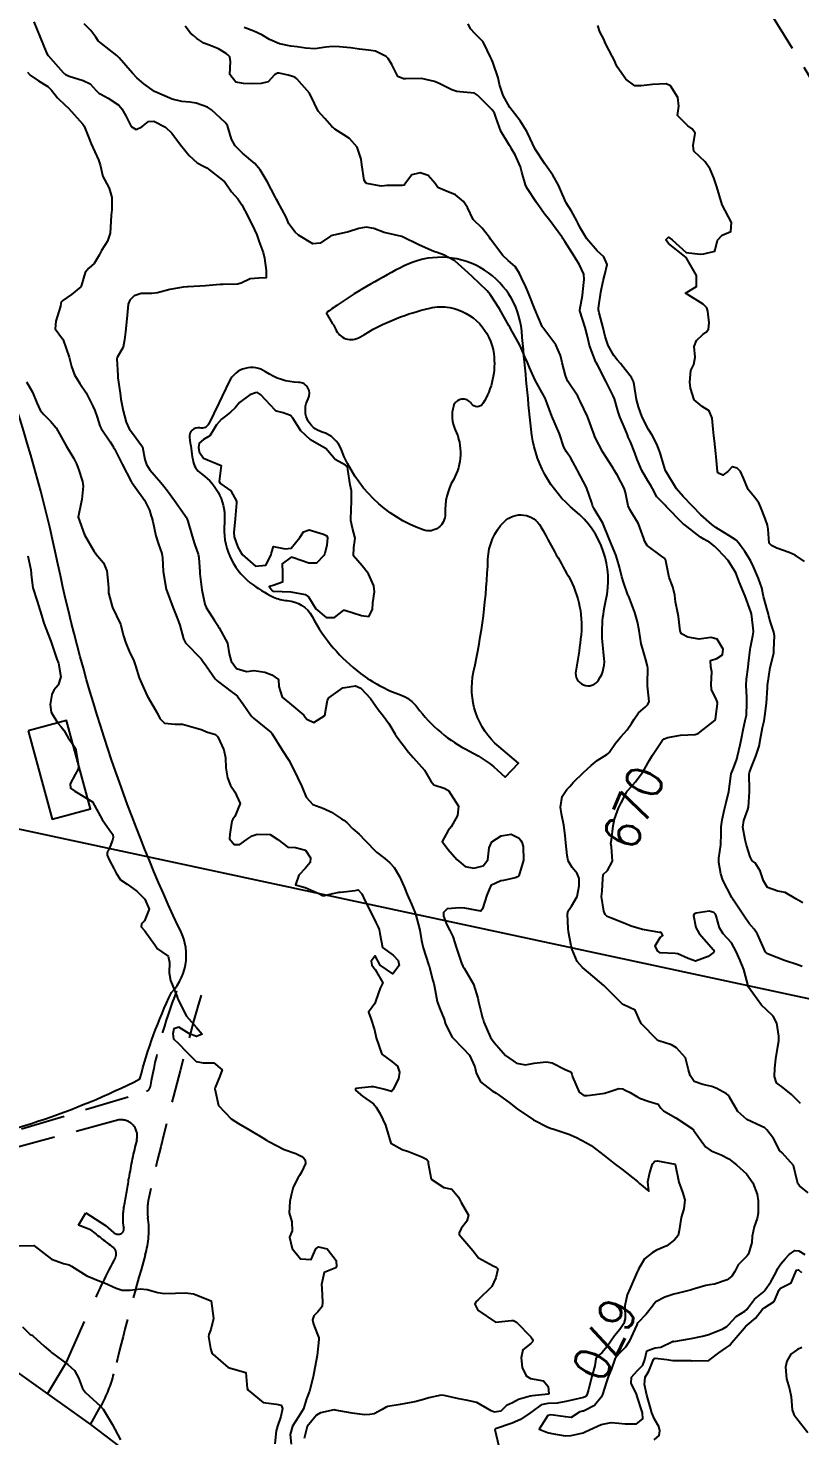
# Model space of a CAD drawing. Header units: metres. Extents: x 298520 to 308411, y 7433745 to 7450750.
# Drawn here: x 300758.8 to 300845.5, y 7447327 to 7447485.4 of the extents above; entities that cross this region are included whole.
import ezdxf
from ezdxf.enums import TextEntityAlignment as Align

# ---------------------------------------------------------------- set-up
doc = ezdxf.new("R2010")
doc.units = ezdxf.units.M
doc.header["$LTSCALE"] = 10
doc.linetypes.add('CONTINUO', pattern=[0])
doc.linetypes.add('DASHED', pattern=[0.75, 0.5, -0.25])
for name, color, linetype in [('Area Verde e Lazer', 94, 'Continuous'), ('Cotas', 45, 'Continuous'), ('Curvas de Nivel 1m', 11, 'Continuous'), ('Curvas de Nivel 5m', 15, 'Continuous'), ('Edificações', 30, 'Continuous'), ('Hidrografia', 140, 'Continuous'), ('TEXTO', 45, 'Continuous'), ('Vias Primárias', 230, 'Continuous'), ('Vias Secundárias', 230, 'DASHED')]:
    doc.layers.add(name, color=color, linetype=linetype)
doc.styles.add('Style-STANDARD', font='STANDARD.shx')

msp = doc.modelspace()

# ---------------------------------------------------------------- linework, layer by layer
at = {"layer": 'Area Verde e Lazer'}
msp.add_lwpolyline([(300723.65, 7447508.08), (300719.21, 7447507.07), (300705.72, 7447502.13, 0.27928), (300702.84, 7447498.54, 0.109287), (300703.54, 7447490.47, -0.182463), (300702.83, 7447477.97, 0.136269), (300700.32, 7447460.92, 0.09277), (300721.05, 7447396.06, -0.111056), (300726.92, 7447375.11, 0.333194), (300747.86, 7447359.4, 0.074441), (300771.35, 7447367.18, -0.047394), (300774.9, 7447376.9, 0.339799), (300775.65, 7447384.35, -0.056212), (300762.13, 7447425.15, 0.064997), (300747.37, 7447467.21, -0.079245), (300738.48, 7447495.06, 0.101543), (300734.63, 7447505.5, 0.413552)], format="xyb", close=True, dxfattribs=at)
at = {"layer": 'Curvas de Nivel 1m', "flags": 128}
for points, elevation in [([(300759.43, 7447486.1), (300760.11, 7447484.45), (300760.86, 7447482.61), (300760.95, 7447482.44), (300761.03, 7447482.31), (300762.72, 7447480.41), (300762.86, 7447480.27), (300763, 7447480.17), (300763.39, 7447480.01), (300764.99, 7447479.52), (300765.75, 7447479.14), (300766.45, 7447478.37), (300766.72, 7447478.1), (300766.98, 7447477.96), (300767.79, 7447477.54), (300768.97, 7447476.74), (300769.32, 7447476.34), (300769.76, 7447475.52), (300770.39, 7447474.33), (300770.93, 7447473.99), (300771.58, 7447474.31), (300772.34, 7447474.9), (300772.94, 7447474.93), (300774.24, 7447474.28), (300774.93, 7447473.6), (300775.91, 7447472.26), (300776.9, 7447471.06), (300777.79, 7447470.24), (300778.52, 7447469.87), (300778.88, 7447469.67), (300780.81, 7447468.2), (300780.86, 7447468.15), (300781.64, 7447466.98), (300782.35, 7447466.18), (300782.83, 7447465.53), (300783.54, 7447464.16), (300784.23, 7447462.72), (300784.5, 7447462.15), (300784.78, 7447461.36), (300785.2, 7447460.15), (300785.38, 7447459.52), (300785.54, 7447458.14), (300785.57, 7447457.31), (300784.73, 7447457.26), (300783.77, 7447457.2), (300782.73, 7447456.72), (300782.31, 7447456.6), (300780.73, 7447456.57), (300780.37, 7447456.56), (300778.72, 7447456.42), (300776.78, 7447456.31), (300776.72, 7447456.31), (300776.67, 7447456.31), (300776.21, 7447456.26), (300774.94, 7447456.05), (300774.72, 7447456), (300773.35, 7447455.64), (300772.71, 7447455.55), (300771.48, 7447455.54), (300770.71, 7447455.28), (300770.23, 7447454.79), (300770.05, 7447454.33), (300769.91, 7447453.1), (300769.86, 7447452.33), (300769.75, 7447451.24), (300769.63, 7447450.33), (300769.46, 7447449.51), (300768.79, 7447448.34), (300768.76, 7447448.2), (300768.86, 7447446.34), (300768.89, 7447446.05), (300769.12, 7447444.33), (300769.23, 7447443.67), (300769.46, 7447442.33), (300769.8, 7447441.06), (300770.16, 7447440.32), (300770.53, 7447439.85), (300771.64, 7447438.31), (300771.92, 7447436.87), (300772.08, 7447436.3), (300772.47, 7447435.7), (300773.7, 7447434.28), (300774.04, 7447433.87), (300774.44, 7447433.33), (300775.26, 7447432.26), (300776.42, 7447430.59), (300776.56, 7447430.39), (300776.63, 7447430.25), (300776.73, 7447429.92), (300777.23, 7447428.24), (300777.51, 7447427.37), (300777.9, 7447426.23), (300777.98, 7447425.84), (300778.09, 7447424.22), (300778.11, 7447424.01), (300778.31, 7447422.22), (300778.66, 7447420.59), (300778.8, 7447420.22), (300779.74, 7447418.74), (300780.1, 7447418.2), (300780.16, 7447418.1), (300780.26, 7447417.94), (300781.21, 7447416.19), (300781.4, 7447415.02), (300781.62, 7447414.19), (300782.21, 7447413.36), (300783.34, 7447413.03), (300784.21, 7447413.14), (300785.41, 7447412.93), (300786.2, 7447412.64), (300786.94, 7447412.12), (300786.97, 7447411.34), (300787.36, 7447410.12), (300788.16, 7447409.44), (300789.8, 7447408.09), (300789.95, 7447407.89), (300790.14, 7447407.65), (300790.92, 7447407.29), (300792.14, 7447408.06), (300792.44, 7447409.78), (300792.59, 7447410.06), (300794.18, 7447411.19), (300795.58, 7447411.41), (300796.18, 7447411.15), (300797.27, 7447410), (300798.15, 7447408.73), (300798.73, 7447407.98), (300799.33, 7447407.17), (300800.04, 7447405.96), (300800.07, 7447405.91), (300800.12, 7447405.83), (300801.55, 7447403.95), (300802.09, 7447403.36), (300803.37, 7447401.93), (300804.06, 7447400.69), (300804.42, 7447400.28), (300805.57, 7447399.9), (300806.05, 7447399.64), (300807.18, 7447397.88), (300807.07, 7447396.82), (300806.53, 7447395.88), (300806.34, 7447395.55), (300806, 7447395.14), (300805.34, 7447393.9), (300805.97, 7447393.04), (300806.99, 7447391.88), (300807.94, 7447391.08), (300808.91, 7447390.89), (300809.95, 7447391.15), (300810.46, 7447391.84), (300810.63, 7447393.18), (300810.93, 7447393.84), (300811.99, 7447394.53), (300813.09, 7447394.71), (300813.99, 7447394.26), (300814.2, 7447394.01), (300814.29, 7447393.8), (300814.43, 7447393.34), (300814.48, 7447391.79), (300813.94, 7447390.03), (300813.84, 7447389.9), (300813.55, 7447389.8), (300812.23, 7447389.52), (300811.93, 7447389.47), (300810.82, 7447388.93), (300810.37, 7447387.84), (300809.89, 7447386.3), (300809.67, 7447386.06), (300807.89, 7447386.4), (300807.34, 7447386.43), (300805.89, 7447386.31), (300805.5, 7447385.9), (300805.49, 7447385.5), (300805.87, 7447384.51), (300806.2, 7447383.89), (300806.52, 7447383.22), (300806.95, 7447381.88), (300807.5, 7447380.19), (300807.65, 7447379.87), (300807.81, 7447379.65), (300808.86, 7447377.86), (300809.35, 7447376.27), (300809.44, 7447375.85), (300809.75, 7447374.51), (300809.89, 7447374), (300809.94, 7447373.85), (300810.03, 7447373.56), (300810.76, 7447371.83), (300811.17, 7447371.29), (300811.7, 7447370.67), (300812.46, 7447369.81), (300813.68, 7447368.94), (300814.7, 7447368.77), (300815.68, 7447368.94), (300817.04, 7447369.11), (300817.69, 7447368.99), (300819.18, 7447368.24), (300819.68, 7447368.03), (300819.85, 7447367.9), (300819.91, 7447367.73), (300819.98, 7447367.41), (300820.73, 7447365.71), (300821.26, 7447365.33), (300821.64, 7447365.31), (300821.99, 7447365.35), (300823.64, 7447365.59), (300823.72, 7447365.6), (300823.95, 7447365.68), (300825.19, 7447366.12), (300825.65, 7447366.05), (300825.92, 7447365.93), (300826.49, 7447365.65), (300827.22, 7447365.22), (300827.64, 7447364.97), (300828.62, 7447364.64), (300829.63, 7447364.33), (300829.91, 7447363.89), (300830.21, 7447363.6), (300831.61, 7447362.8), (300833.48, 7447361.56), (300833.54, 7447361.51), (300833.59, 7447361.43), (300834.95, 7447359.55), (300835.57, 7447359.11), (300836.7, 7447358.66), (300837.56, 7447358.18), (300838.44, 7447357.5), (300839.54, 7447356.51), (300840.28, 7447355.48), (300840.77, 7447354.22), (300840.88, 7447353.48), (300840.88, 7447352.08), (300840.74, 7447351.48), (300840.4, 7447350.55), (300840.21, 7447349.48), (300840.14, 7447348.79), (300839.78, 7447347.49), (300839.64, 7447347.28), (300839.43, 7447347.09), (300838.63, 7447346.28), (300838.25, 7447345.5), (300837.92, 7447344.98), (300837.39, 7447344.59), (300835.94, 7447344.08), (300835.39, 7447344), (300835, 7447343.93), (300833.72, 7447343.56), (300833.46, 7447343.48), (300833.38, 7447343.46), (300831.87, 7447343.09), (300831.37, 7447342.96), (300830.36, 7447342.61), (300829.36, 7447342.09), (300829.13, 7447341.84), (300828.98, 7447341.61), (300828.26, 7447340.7), (300827.33, 7447339.74), (300827.27, 7447339.63), (300827.21, 7447339.51), (300826.35, 7447337.64), (300825.96, 7447337), (300825.29, 7447336.33), (300824.96, 7447335.99), (300824.77, 7447335.67), (300824.36, 7447334.58), (300824.02, 7447333.67), (300823.81, 7447333.12), (300823.36, 7447331.68), (300823.33, 7447331.59), (300823.24, 7447331.4), (300822.48, 7447330.44), (300821.21, 7447329.82), (300821.12, 7447329.8), (300820.81, 7447329.71), (300819.84, 7447329.09), (300819.21, 7447329.16), (300817.55, 7447329.4), (300817.21, 7447329.3), (300816.25, 7447327.76), (300817.19, 7447327.39), (300817.65, 7447327.28), (300819.18, 7447327.04), (300819.84, 7447327.06), (300821.19, 7447327.38), (300821.43, 7447327.46), (300821.91, 7447327.7), (300823.2, 7447328.32), (300824.35, 7447328.52), (300825.2, 7447328.46), (300825.92, 7447328.37), (300827.2, 7447328.39), (300827.9, 7447328.93), (300827.86, 7447329.62), (300827.24, 7447331.58), (300827.22, 7447331.63), (300826.58, 7447332.96), (300826.63, 7447333.64), (300827.27, 7447334.33), (300827.91, 7447334.99), (300828.11, 7447335.62), (300828.34, 7447336.58), (300829.3, 7447336.93), (300829.91, 7447336.99), (300831.17, 7447337.59), (300831.25, 7447337.65), (300831.31, 7447337.66), (300831.38, 7447337.65), (300833.32, 7447337.97), (300834.62, 7447338.24), (300835.32, 7447338.43), (300836.88, 7447339.07), (300837.33, 7447339.33), (300837.52, 7447339.51), (300838.4, 7447340.44), (300839.35, 7447341.06), (300839.6, 7447341.24), (300839.78, 7447341.49), (300840.44, 7447342.41), (300841.38, 7447343.16), (300841.55, 7447343.3), (300841.67, 7447343.47), (300842.3, 7447344.37), (300842.9, 7447345.45), (300843.04, 7447345.81), (300843.42, 7447346.36), (300843.91, 7447346.95), (300844.35, 7447347.43), (300844.97, 7447347.89), (300845.44, 7447347.85), (300846.1, 7447347.41)], 669), ([(300846.48, 7447354.37), (300845.52, 7447355.16), (300845.31, 7447355.42), (300845.25, 7447355.7), (300844.84, 7447357.43), (300843.56, 7447358.88), (300843.26, 7447359.14), (300843.12, 7447359.45), (300842.59, 7447360.47), (300841.83, 7447361.47), (300841.6, 7447361.69), (300841.21, 7447361.86), (300839.61, 7447362.61), (300838.58, 7447363.5), (300837.64, 7447365.14), (300837.49, 7447365.37), (300837.29, 7447365.52), (300836.22, 7447366.1), (300835.65, 7447366.32), (300834.65, 7447366.55), (300833.66, 7447366.89), (300833.21, 7447367.56), (300833.05, 7447368.19), (300832.69, 7447369.57), (300831.7, 7447370.67), (300831.12, 7447371), (300829.71, 7447371.48), (300829.49, 7447371.61), (300827.74, 7447373.37), (300827.6, 7447373.63), (300827.02, 7447374.9), (300825.76, 7447375.5), (300825.52, 7447375.66), (300823.78, 7447377.43), (300823.51, 7447377.68), (300821.8, 7447379.16), (300821.13, 7447379.71), (300820.51, 7447380.41), (300819.96, 7447381.73), (300819.84, 7447382.15), (300819.54, 7447383.73), (300819.51, 7447384.09), (300819.44, 7447385.73), (300819.52, 7447386.1), (300819.89, 7447386.6), (300820.52, 7447387.72), (300820.73, 7447388.91), (300820.74, 7447389.72), (300820.53, 7447390.31), (300819.95, 7447390.98), (300819.5, 7447391.73), (300819.39, 7447392.31), (300819.26, 7447393.74), (300819.18, 7447394.55), (300819.03, 7447395.74), (300818.75, 7447397.01), (300818.64, 7447397.74), (300818.84, 7447398.94), (300819.36, 7447399.74), (300819.69, 7447400.1), (300820.06, 7447400.54), (300821.25, 7447401.71), (300822.08, 7447402.45), (300822.78, 7447403), (300823.86, 7447403.68), (300824, 7447403.78), (300824.1, 7447403.91), (300824.81, 7447404.97), (300825.44, 7447405.66), (300826.13, 7447406.47), (300826.61, 7447407.17), (300826.91, 7447407.64), (300827.42, 7447408.37), (300828.16, 7447409), (300828.48, 7447409.31), (300828.61, 7447409.63), (300828.43, 7447411.39), (300828.42, 7447411.63), (300828.45, 7447413.39), (300828.42, 7447413.63), (300828.22, 7447414.35), (300827.86, 7447415.63), (300827.73, 7447416.15), (300827.48, 7447417.64), (300827.29, 7447418.62), (300826.99, 7447419.64), (300826.31, 7447421.44), (300826.25, 7447421.59), (300826.22, 7447421.65), (300825.73, 7447423.06), (300825.53, 7447423.66), (300825.27, 7447424.74), (300825.02, 7447425.67), (300824.85, 7447426.16), (300824.38, 7447427.31), (300824.22, 7447427.68), (300824.11, 7447427.96), (300823.4, 7447429.69), (300822.43, 7447431.33), (300822.25, 7447431.7), (300822.16, 7447431.98), (300821.58, 7447433.71), (300820.57, 7447435.63), (300820.52, 7447435.72), (300820.48, 7447435.78), (300819.8, 7447437.04), (300819.3, 7447437.74), (300819.02, 7447438.25), (300818.52, 7447439.75), (300817.67, 7447441.76), (300817.15, 7447443.18), (300816.93, 7447443.77), (300816.58, 7447444.37), (300815.8, 7447445.78), (300815.17, 7447447.23), (300814.93, 7447447.79), (300814.63, 7447448.43), (300814.23, 7447449.39), (300814.03, 7447449.8), (300813.19, 7447451.28), (300812.9, 7447451.82), (300812.82, 7447451.96), (300812.68, 7447452.2), (300811.77, 7447453.83), (300810.72, 7447455.44), (300810.38, 7447455.85), (300809.55, 7447456.68), (300808.74, 7447457.41), (300808.25, 7447457.87), (300806.76, 7447459.23), (300805.5, 7447459.9), (300804.77, 7447460.15), (300804.4, 7447460.28), (300802.78, 7447460.99), (300800.79, 7447461.96), (300798.8, 7447462.42), (300797.67, 7447462.87), (300796.8, 7447463.02), (300795.97, 7447462.85), (300794.8, 7447462.48), (300792.98, 7447462.06), (300792.84, 7447462.02), (300792.79, 7447461.99), (300791.64, 7447461.21), (300790.78, 7447461.15), (300789.18, 7447462.1), (300788.8, 7447462.43), (300788.1, 7447463.4), (300787.79, 7447464.12), (300786.84, 7447465.92), (300786.71, 7447466.13), (300786.56, 7447466.42), (300785.68, 7447468.14), (300784.88, 7447469.48), (300784.28, 7447470.16), (300782.9, 7447471.35), (300782.08, 7447472.18), (300781.66, 7447472.93), (300781.28, 7447474.19), (300781.19, 7447474.45), (300780.94, 7447474.79), (300779.41, 7447476.22), (300778.97, 7447476.5), (300777.68, 7447476.95), (300776.97, 7447477.06), (300776.08, 7447477.15), (300774.97, 7447477.42), (300772.98, 7447478.29), (300771.81, 7447479.12), (300771, 7447479.82), (300770.52, 7447480.32), (300769.03, 7447482.05), (300768.75, 7447482.34), (300767.05, 7447483.67), (300766.67, 7447483.98), (300766.41, 7447484.37), (300765.83, 7447485.15), (300765.08, 7447485.87)], 669), ([(300845.82, 7447379.84), (300845.21, 7447380.04), (300843.82, 7447380.5), (300842.1, 7447381.19), (300841.83, 7447381.31), (300841.75, 7447381.38), (300841.68, 7447381.46), (300841.53, 7447381.77), (300840.78, 7447383.48), (300840.42, 7447384.04), (300839.87, 7447384.68), (300839.29, 7447385.5), (300838.11, 7447387.3), (300837.97, 7447387.51), (300837.9, 7447387.61), (300836.9, 7447389.53), (300836.68, 7447390.27), (300836.46, 7447391.53), (300836.45, 7447392.02), (300836.67, 7447393.53), (300836.72, 7447394.8), (300836.71, 7447395.53), (300836.81, 7447396.33), (300837.08, 7447397.52), (300837.26, 7447398.29), (300837.55, 7447399.52), (300837.78, 7447401.23), (300837.84, 7447401.51), (300838.08, 7447402.14), (300838.46, 7447403.14), (300838.56, 7447403.51), (300838.84, 7447404.77), (300838.98, 7447405.5), (300839.17, 7447406.47), (300839.42, 7447407.5), (300839.54, 7447408.11), (300839.61, 7447409.5), (300839.59, 7447410.08), (300839.52, 7447411.5), (300839.55, 7447412.14), (300839.74, 7447413.49), (300839.79, 7447413.92), (300839.98, 7447415.49), (300840.01, 7447415.73), (300840.26, 7447417.02), (300840.34, 7447417.49), (300840.34, 7447417.56), (300840.27, 7447418.25), (300840.12, 7447419.49), (300840.06, 7447419.72), (300839.41, 7447421.5), (300838.73, 7447423.11), (300838.57, 7447423.51), (300838.34, 7447424.12), (300837.5, 7447425.52), (300836.37, 7447426.72), (300835.96, 7447427.12), (300835.44, 7447427.54), (300834.75, 7447427.92), (300834.39, 7447428.13), (300832.51, 7447429.58), (300832.4, 7447429.68), (300830.53, 7447431.6), (300830.43, 7447431.69), (300829.49, 7447432.66), (300828.97, 7447433.62), (300828.8, 7447433.96), (300828.47, 7447434.47), (300827.78, 7447435.64), (300827.28, 7447436.86), (300827.01, 7447437.64), (300826.51, 7447438.86), (300826.26, 7447439.4), (300826.17, 7447439.66), (300825.92, 7447440.27), (300825.3, 7447441.67), (300825.11, 7447442.22), (300824.71, 7447443.68), (300824.58, 7447444.02), (300823.75, 7447445.69), (300822.8, 7447447.51), (300822.7, 7447447.7), (300822.62, 7447447.84), (300821.91, 7447449.71), (300821.67, 7447450.7), (300821.42, 7447451.71), (300820.83, 7447453.58), (300820.82, 7447453.72), (300821.11, 7447455.31), (300821.17, 7447455.72), (300821.32, 7447457.12), (300821.26, 7447457.71), (300820.75, 7447458.85), (300820.4, 7447459.36), (300820.17, 7447459.73), (300819.14, 7447461.39), (300818.9, 7447461.75), (300818.86, 7447461.82), (300818.79, 7447461.92), (300817.43, 7447463.76), (300816.82, 7447464.56), (300815.93, 7447465.78), (300814.86, 7447467.45), (300814.69, 7447467.79), (300814.29, 7447469.21), (300814.13, 7447469.8), (300813.55, 7447471.16), (300813.15, 7447471.82), (300813.06, 7447471.97), (300812.92, 7447472.21), (300811.92, 7447473.83), (300811.39, 7447475.39), (300811.22, 7447475.84), (300810.96, 7447476.22), (300809.3, 7447477.86), (300808.99, 7447478.1), (300807.34, 7447478.24), (300806.99, 7447478.27), (300806.43, 7447478.45), (300805, 7447479.18), (300804.49, 7447479.41), (300803, 7447479.73), (300801.27, 7447479.69), (300801, 7447479.69), (300800.37, 7447479.97), (300799.68, 7447481.32), (300799.28, 7447481.98), (300799.04, 7447482.23), (300797.86, 7447482.81), (300797.04, 7447482.94), (300796.04, 7447483.02), (300795.04, 7447483.17), (300793.79, 7447483.3), (300793.05, 7447483.35), (300792.26, 7447483.28), (300791.04, 7447483.09), (300790, 7447483.14), (300789.04, 7447483.29), (300788.31, 7447483.38), (300787.05, 7447483.62), (300785.91, 7447484.14), (300785.06, 7447484.65), (300784.17, 7447485.05), (300783.07, 7447485.47)], 671), ([(300845.9, 7447386.99), (300845.09, 7447387.43), (300843.91, 7447388.14), (300843.07, 7447388.3), (300841.92, 7447388.71), (300841.47, 7447389.47), (300841.08, 7447390.61), (300840.51, 7447391.48), (300840.2, 7447391.73), (300839.96, 7447392.15), (300839.57, 7447393.49), (300839.41, 7447394.07), (300839.14, 7447395.5), (300839.25, 7447396.26), (300839.72, 7447397.49), (300839.78, 7447397.74), (300839.88, 7447399.49), (300839.88, 7447399.67), (300839.87, 7447401.49), (300839.9, 7447401.67), (300840.08, 7447402.18), (300840.61, 7447403.48), (300840.96, 7447404.62), (300841.13, 7447405.47), (300841.37, 7447406.71), (300841.53, 7447407.47), (300841.62, 7447408), (300841.81, 7447409.47), (300841.9, 7447411.18), (300841.92, 7447411.46), (300842.21, 7447413.46), (300842.61, 7447415.09), (300842.64, 7447415.46), (300842.69, 7447417.02), (300842.63, 7447417.46), (300842.27, 7447418.58), (300842.06, 7447419.24), (300842.01, 7447419.46), (300841.91, 7447419.84), (300841.47, 7447421.47), (300841.27, 7447422.42), (300840.92, 7447423.48), (300840.35, 7447424.79), (300840.01, 7447425.49), (300839.35, 7447426.52), (300838.66, 7447427.51), (300838.39, 7447427.79), (300837.58, 7447428.33), (300836.4, 7447429.05), (300836.1, 7447429.23), (300835.64, 7447429.54), (300834.42, 7447430.64), (300833.52, 7447431.57), (300832.44, 7447432.7), (300831.7, 7447433.59), (300830.48, 7447435.55), (300830.47, 7447435.58), (300830.46, 7447435.6), (300829.99, 7447437.1), (300829.85, 7447437.61), (300829.49, 7447438.6), (300828.93, 7447439.62), (300828.53, 7447440.25), (300827.84, 7447441.64), (300827.42, 7447442.79), (300827.19, 7447443.64), (300826.92, 7447445.32), (300826.86, 7447445.65), (300826.61, 7447446.09), (300825.93, 7447446.98), (300825.37, 7447447.67), (300825.03, 7447448.08), (300824.63, 7447448.57), (300823.99, 7447449.69), (300823.65, 7447450.7), (300823.45, 7447451.69), (300823, 7447453.39), (300822.91, 7447453.7), (300822.9, 7447453.9), (300823.19, 7447455.69), (300823.43, 7447456.99), (300823.63, 7447457.69), (300823.9, 7447458.82), (300823.53, 7447459.69), (300822.77, 7447460.36), (300821.59, 7447461.71), (300820.81, 7447463.01), (300820.58, 7447463.49), (300820.48, 7447463.73), (300819.89, 7447464.8), (300819.28, 7447465.74), (300818.85, 7447466.69), (300818.42, 7447467.75), (300817.78, 7447468.86), (300817.14, 7447469.77), (300816.89, 7447470.12), (300815.8, 7447471.78), (300814.93, 7447473.64), (300814.89, 7447473.75), (300814.87, 7447473.79), (300814.12, 7447474.98), (300813.47, 7447475.81), (300812.96, 7447476.46), (300812.18, 7447477.83), (300811.78, 7447479.05), (300811.62, 7447479.83), (300811.03, 7447481.56), (300810.91, 7447481.84), (300810.8, 7447482.08), (300809.94, 7447483.85), (300809.06, 7447484.75), (300808.54, 7447485.34), (300808.28, 7447485.87)], 672), ([(300846.06, 7447425.41), (300845.03, 7447426.09), (300844.37, 7447426.41), (300842.95, 7447426.88), (300842.38, 7447427.19), (300842.24, 7447427.32), (300842.12, 7447427.46), (300841.98, 7447429.04), (300841.91, 7447429.47), (300841.64, 7447430.25), (300841.18, 7447431.48), (300840.95, 7447431.99), (300840.44, 7447432.65), (300839.76, 7447433.5), (300839.2, 7447434.77), (300838.87, 7447435.51), (300838.49, 7447435.89), (300837.96, 7447436.05), (300837.45, 7447435.52), (300836.9, 7447435.1), (300836.48, 7447435.29), (300836.35, 7447435.4), (300836.28, 7447435.53), (300836.13, 7447437.17), (300836.11, 7447437.54), (300835.97, 7447438.99), (300835.89, 7447439.54), (300835.8, 7447440.27), (300835.71, 7447441.54), (300835.37, 7447442.35), (300834.57, 7447442.84), (300833.67, 7447443.57), (300833.27, 7447444.89), (300833.19, 7447445.57), (300833.29, 7447446.9), (300833.64, 7447447.57), (300833.8, 7447448.4), (300833.66, 7447449.57), (300833.95, 7447450.27), (300834.66, 7447450.93), (300835.02, 7447451.2), (300835.29, 7447451.55), (300835.36, 7447452.23), (300835.2, 7447453.55), (300835.09, 7447453.95), (300834.7, 7447454.36), (300832.71, 7447455.58), (300833.95, 7447456.34), (300833.94, 7447457.57), (300832.76, 7447459.58), (300830.79, 7447461.17), (300830.49, 7447461.6), (300830.8, 7447461.9), (300831.18, 7447461.6), (300832.77, 7447460.17), (300834.36, 7447459.97), (300834.77, 7447460), (300836.01, 7447460.31), (300836.31, 7447461.54), (300836.8, 7447462.12), (300837.8, 7447462.52), (300837.85, 7447463.52), (300836.83, 7447465.53), (300836.23, 7447467.54), (300835.9, 7447468.57), (300835.46, 7447469.55), (300834.89, 7447470.36), (300833.62, 7447471.57), (300833.55, 7447472.2), (300833.78, 7447473.57), (300833.44, 7447474.07), (300832.94, 7447474.41), (300831.8, 7447475.59), (300831.93, 7447476.63), (300831.82, 7447477.59), (300831, 7447478.93), (300830.54, 7447479.15), (300829, 7447479.07), (300827.71, 7447478.93), (300827, 7447478.93), (300825.99, 7447479.66), (300825.02, 7447481.06), (300824.83, 7447481.48), (300824.76, 7447481.67), (300824.45, 7447482.26), (300823.7, 7447483.69), (300823.51, 7447484.15), (300823.07, 7447484.99), (300822.85, 7447485.7)], 673), ([(300758.59, 7447445.61), (300759.27, 7447444.45), (300759.76, 7447443.25), (300760.15, 7447442.44), (300760.55, 7447441.93), (300761.31, 7447441.2), (300761.95, 7447440.42), (300762.52, 7447439.44), (300763.07, 7447438.4), (300763.91, 7447436.98), (300764.23, 7447436.39), (300764.47, 7447435.79), (300764.9, 7447434.39), (300764.96, 7447433.87), (300764.83, 7447432.39), (300764.77, 7447432.04), (300764.41, 7447430.39), (300765.14, 7447428.38), (300766.21, 7447426.52), (300766.31, 7447426.37), (300766.36, 7447426.3), (300767.25, 7447425.26), (300767.62, 7447424.35), (300767.8, 7447422.87), (300767.81, 7447422.35), (300767.84, 7447421.88), (300768.23, 7447420.34), (300768.29, 7447420.21), (300769.19, 7447418.33), (300769.53, 7447417.05), (300769.74, 7447416.33), (300770.23, 7447415.13), (300770.64, 7447414.32), (300770.87, 7447413.65), (300771.27, 7447412.31), (300772.17, 7447410.3), (300773.32, 7447408.28), (300773.61, 7447407.75), (300774.13, 7447407.19), (300775.31, 7447407.08), (300776.13, 7447407.09), (300777.73, 7447406.63), (300778.13, 7447406.52), (300778.35, 7447406.45), (300778.85, 7447406.22), (300779.85, 7447405.93), (300780.12, 7447405.67), (300780.81, 7447404.19), (300780.98, 7447403.3), (300781.03, 7447402.19), (300781.21, 7447401.04), (300781.56, 7447400.18), (300782.04, 7447399.5), (300782.63, 7447398.17), (300782.01, 7447396.71), (300781.79, 7447396.4), (300781.71, 7447396.18), (300781.46, 7447394.72), (300781.43, 7447394.19), (300781.97, 7447393.56), (300782.58, 7447393.57), (300783.4, 7447394.17), (300783.99, 7447394.54), (300784.54, 7447394.7), (300785.99, 7447394.69), (300786.87, 7447394.12), (300787.97, 7447393.27), (300788.86, 7447393.2), (300789.97, 7447392.91), (300790.53, 7447392.07), (300790.5, 7447391.52), (300789.94, 7447390.84), (300789.22, 7447390.09), (300788.86, 7447389.03), (300789.92, 7447388.71), (300791.47, 7447388.06), (300791.9, 7447387.81), (300792.16, 7447387.8), (300793.04, 7447388.05), (300793.75, 7447388.2), (300793.91, 7447388.21), (300795.54, 7447388.38), (300795.91, 7447388.46), (300796.31, 7447388.01), (300796.65, 7447387.25), (300797.27, 7447386), (300797.87, 7447384.78), (300798.14, 7447384.26), (300798.26, 7447383.99), (300798.32, 7447383.53), (300798.63, 7447381.98), (300799.82, 7447381.11), (300800.38, 7447380.52), (300800.52, 7447379.96), (300799.8, 7447379.02), (300798.37, 7447379.98), (300797.82, 7447381.03), (300797.37, 7447380.44), (300797.44, 7447379.99), (300797.81, 7447379.49), (300798.67, 7447377.98), (300798.38, 7447377.38), (300797.87, 7447375.99), (300797.85, 7447375.9), (300797.76, 7447375.68), (300797.04, 7447374.71), (300797.31, 7447373.99), (300797.72, 7447372.71), (300797.87, 7447371.99), (300797.9, 7447371.8), (300798.55, 7447369.98), (300799.68, 7447369.14), (300800.32, 7447368.6), (300800.55, 7447367.96), (300800.42, 7447367.2), (300799.79, 7447365.97), (300799.64, 7447365.77), (300798.91, 7447365.98), (300797.65, 7447366.31), (300797.34, 7447366.3), (300795.64, 7447366.09), (300795.58, 7447366.07), (300795.56, 7447366.01), (300795.58, 7447365.95), (300795.64, 7447365.88), (300796.39, 7447365.25), (300797.63, 7447364.38), (300797.93, 7447363.99), (300798.35, 7447363.25), (300798.98, 7447361.98), (300799.57, 7447359.97), (300800.86, 7447359.25), (300801.56, 7447359.02), (300803.06, 7447358.42), (300803.56, 7447358.15), (300803.76, 7447357.92), (300803.75, 7447357.72), (300804.1, 7447355.91), (300805.51, 7447354.96), (300806.41, 7447354.78), (300807.18, 7447353.87), (300807.49, 7447353.26), (300808.31, 7447351.86), (300808.13, 7447351.19), (300807.46, 7447350.36), (300807.24, 7447349.87), (300807.25, 7447349.67), (300807.45, 7447349.45), (300808.78, 7447347.86), (300809.42, 7447347.05), (300811.09, 7447346.14), (300811.41, 7447346.02), (300811.6, 7447345.82), (300811.57, 7447345.64), (300811.39, 7447344.82), (300810.93, 7447343.83), (300809.37, 7447342.34), (300809.11, 7447342.11), (300809.03, 7447341.85), (300809.35, 7447341.17), (300811.33, 7447339.82), (300813.13, 7447340.01), (300813.34, 7447339.99), (300813.71, 7447339.8), (300815.32, 7447338.17), (300815.47, 7447337.94), (300815.53, 7447337.78), (300815.48, 7447337.61), (300815.31, 7447337.41), (300814.4, 7447336.69), (300814.22, 7447335.79), (300814.34, 7447334.72), (300814.77, 7447333.78), (300815.26, 7447333.49), (300816.72, 7447333.22), (300817.25, 7447332.56), (300817.33, 7447331.75), (300817.27, 7447331.72), (300817.24, 7447331.72), (300815.49, 7447331.52), (300815.24, 7447331.48), (300813.93, 7447331.1), (300813.23, 7447330.74), (300812.59, 7447330.44), (300811.93, 7447329.82), (300811.21, 7447329.7), (300810.83, 7447329.83), (300809.23, 7447330.78), (300808.04, 7447331.05), (300807.23, 7447331.19), (300805.55, 7447331.58), (300805.24, 7447331.59), (300803.84, 7447331.31), (300803.23, 7447331.13), (300802.28, 7447330.87), (300801.22, 7447330.65), (300800.61, 7447330.56), (300799.22, 7447330.32), (300798.96, 7447330.23), (300798.59, 7447329.98), (300797.68, 7447329.51), (300797.21, 7447329.41), (300796.6, 7447329.39), (300795.21, 7447329.56), (300793.32, 7447329.93), (300793.21, 7447329.94), (300791.66, 7447329.6), (300791.21, 7447329.37), (300790.15, 7447328.08), (300789.82, 7447326.72)], 671), ([(300758.76, 7447426.05), (300759.11, 7447424.45), (300759.17, 7447423.61), (300759.33, 7447422.45), (300759.79, 7447420.95), (300759.96, 7447420.44), (300760.28, 7447419.34), (300760.56, 7447418.44), (300760.74, 7447417.96), (300761.33, 7447416.43), (300761.91, 7447414.74), (300762.02, 7447414.42), (300762.22, 7447413.94), (300762.47, 7447412.42), (300762.18, 7447411.47), (300761.69, 7447410.92), (300761.46, 7447410.43), (300761.28, 7447409.31), (300761.37, 7447408.43), (300762.13, 7447407.22), (300762.51, 7447406.8), (300762.79, 7447406.41), (300763.28, 7447405.57), (300764.1, 7447404.39), (300764.44, 7447402.39), (300764.43, 7447402.03), (300764.06, 7447401.43), (300763.53, 7447400.4), (300763.56, 7447399.91), (300764.04, 7447399.54), (300766.03, 7447398.37), (300767.13, 7447396.36), (300767.99, 7447395.14), (300768.32, 7447394.68), (300768.34, 7447394.34), (300768.27, 7447394.05), (300767.97, 7447393.25), (300767.67, 7447392.64), (300767.67, 7447392.35), (300767.95, 7447391.75), (300768.44, 7447390.84), (300768.67, 7447390.34), (300769.17, 7447389.57), (300769.92, 7447389.08), (300771, 7447388.31), (300771.9, 7447387.39), (300772.39, 7447386.29), (300771.87, 7447384.98), (300771.53, 7447384.64), (300771.49, 7447384.3), (300771.86, 7447383.87), (300773.04, 7447382.28), (300773.35, 7447381.8), (300773.83, 7447381.49), (300774.55, 7447381), (300774.69, 7447380.27), (300774.63, 7447379.1), (300774.78, 7447378.27), (300775.5, 7447376.52), (300775.6, 7447376.25), (300775.64, 7447376.13), (300775.76, 7447375.84), (300776.58, 7447374.24), (300777.72, 7447372.96), (300778.34, 7447372.22), (300777.71, 7447371.95), (300776.95, 7447372.24), (300775.72, 7447373.02), (300775.17, 7447372.81), (300775.06, 7447372.26), (300775.14, 7447371.69), (300775.7, 7447371.17), (300776.59, 7447370.24), (300777.68, 7447369.16), (300778.47, 7447369), (300779.68, 7447369), (300780.59, 7447368.19), (300780.35, 7447367.5), (300779.8, 7447366.2), (300779.78, 7447366.06), (300780.21, 7447364.19), (300781.61, 7447362.71), (300782.44, 7447362.17), (300783.59, 7447361.49), (300785.18, 7447360.54), (300785.58, 7447360.3), (300785.86, 7447360.13), (300787.56, 7447359.26), (300788.87, 7447358.78), (300789.56, 7447358.44), (300789.76, 7447358.29), (300789.94, 7447358.08), (300789.96, 7447357.67), (300789.53, 7447356.69), (300789.3, 7447356.32), (300789.14, 7447356.09), (300788.59, 7447355.02), (300788.36, 7447354.1), (300788.2, 7447353.4), (300788.14, 7447352.1), (300788.45, 7447351.12), (300788.47, 7447350.1), (300788.17, 7447349.38), (300788.46, 7447348.1), (300789.42, 7447346.94), (300790.62, 7447346.86), (300791.14, 7447348.06), (300791.44, 7447348.29), (300792.4, 7447348.05), (300793.41, 7447346.77), (300793.46, 7447346.04), (300793.4, 7447345.92), (300792.06, 7447345.39), (300791.78, 7447344.06), (300791.8, 7447343.64), (300791.88, 7447342.05), (300791.85, 7447341.56), (300791.35, 7447340.98), (300790.9, 7447340.51), (300790.77, 7447340.07), (300790.86, 7447339.6), (300791.32, 7447338.43), (300791.47, 7447338.06), (300791.49, 7447337.88), (300791.28, 7447336.06), (300790.91, 7447334.07), (300790.85, 7447333.66), (300790.41, 7447332.07), (300790.1, 7447331.2), (300789.74, 7447330.08), (300789.2, 7447329.18), (300788.53, 7447328.1), (300788.25, 7447327.16), (300788.35, 7447326.1)], 672), ([(300757.43, 7447348.4), (300759.43, 7447348.44), (300761.42, 7447346.89), (300762.76, 7447346.41), (300763.41, 7447346.26), (300763.68, 7447346.12), (300765.39, 7447345.03), (300767.05, 7447344.35), (300767.38, 7447344.24), (300768.69, 7447343.65), (300769.37, 7447343.41), (300770.26, 7447343.42), (300771.38, 7447343.56), (300772.19, 7447343.48), (300773.37, 7447343.16), (300774.13, 7447343.03), (300775.37, 7447343.07), (300776.48, 7447343.13), (300777.37, 7447342.99), (300779.36, 7447342.21), (300779.63, 7447340.21), (300779.32, 7447339), (300779.09, 7447338.44), (300779.08, 7447338.21), (300779.3, 7447336.87), (300779.45, 7447336.36), (300779.55, 7447336.21), (300781.27, 7447334.72), (300783.26, 7447334.16), (300783.43, 7447332.34), (300783.52, 7447332.16), (300785.22, 7447330.79), (300786.73, 7447330.6), (300787.22, 7447330.49), (300787.37, 7447330.11), (300787.2, 7447329.2), (300786.82, 7447328.12), (300786.67, 7447327.6), (300786.54, 7447326.12)], 673), ([(300758.14, 7447339.28), (300759.02, 7447338.44), (300759.21, 7447338.34), (300759.31, 7447338.27), (300760.6, 7447337.13), (300761.29, 7447336.51), (300761.41, 7447336.42), (300763.27, 7447335.07), (300764.01, 7447334.39), (300764.45, 7447333.57), (300764.91, 7447332.37), (300765.24, 7447331.9), (300766.93, 7447330.35), (300767.21, 7447330.03), (300768.25, 7447328.34), (300769.18, 7447326.56)], 674)]:
    msp.add_lwpolyline(points, dxfattribs=dict(at, elevation=elevation))
at = {"layer": 'Curvas de Nivel 1m', "elevation": 668, "flags": 128}
msp.add_lwpolyline([(300784.94, 7447444.15), (300784.58, 7447444.4), (300784.34, 7447444.39), (300783.72, 7447444.16), (300782.56, 7447443.3), (300782.05, 7447442.7), (300781.55, 7447442.19), (300780.98, 7447441.76), (300780.54, 7447441.4), (300779.97, 7447440.77), (300779.63, 7447440.21), (300779.22, 7447439.52), (300778.52, 7447439.14), (300778.03, 7447438.71), (300777.93, 7447438.23), (300778.01, 7447437.74), (300778.49, 7447437.04), (300780.48, 7447436.2), (300780.28, 7447434.38), (300780.39, 7447434.2), (300780.42, 7447434.17), (300780.45, 7447434.15), (300781.58, 7447433.33), (300782.21, 7447432.18), (300782.23, 7447431.98), (300782.08, 7447430.18), (300781.93, 7447428.64), (300781.97, 7447428.18), (300782.37, 7447426.99), (300782.66, 7447426.47), (300782.87, 7447426.17), (300784.34, 7447424.88), (300785.52, 7447424.97), (300786.1, 7447426.13), (300786.14, 7447426.36), (300786.37, 7447427.07), (300787.68, 7447426.81), (300788.37, 7447426.91), (300789.33, 7447428.1), (300789.73, 7447428.75), (300790.4, 7447428.95), (300791.99, 7447428.46), (300792.39, 7447428.27), (300792.46, 7447428.06), (300792.37, 7447427.22), (300792.13, 7447426.29), (300792.04, 7447426.06), (300791.22, 7447425.21), (300790.35, 7447425.19), (300788.64, 7447425.82), (300788.36, 7447425.88), (300787.34, 7447425.12), (300787.38, 7447424.12), (300787.37, 7447423.07), (300786.32, 7447422.69), (300785.88, 7447422.57), (300786.23, 7447422.13), (300786.31, 7447422.07), (300786.39, 7447422.05), (300788.31, 7447421.98), (300789.93, 7447421.7), (300790.31, 7447421.42), (300791.15, 7447420.07), (300792.28, 7447419.11), (300793.23, 7447419.09), (300794.29, 7447419.92), (300794.39, 7447419.93), (300796.28, 7447419.33), (300797.09, 7447419.19), (300797.5, 7447420), (300797.56, 7447420.74), (300797.73, 7447422), (300797.65, 7447422.67), (300797.06, 7447424), (300796.35, 7447424.89), (300795.37, 7447426.02), (300795.42, 7447426.97), (300795.56, 7447428.02), (300795.27, 7447429.15), (300795.08, 7447430.02), (300795.09, 7447431.36), (300795.14, 7447432.02), (300795.13, 7447433.34), (300794.99, 7447434.02), (300794.75, 7447435.76), (300794.68, 7447436.03), (300794.48, 7447436.23), (300793.32, 7447436.88), (300792.5, 7447437.86), (300792.3, 7447438.06), (300790.52, 7447439.08), (300789.45, 7447440.09), (300788.55, 7447441.52), (300788.29, 7447441.84), (300787.45, 7447442.12), (300786.73, 7447442.31), (300786.56, 7447442.41)], close=True, dxfattribs=at)
at = {"layer": 'Curvas de Nivel 5m', "elevation": 670, "flags": 128}
for points in [[(300845.63, 7447364.42), (300844.63, 7447365.43), (300843.65, 7447366.23), (300842.94, 7447366.74), (300842.71, 7447367.45), (300842.74, 7447368.39), (300842.85, 7447369.45), (300843.08, 7447370.82), (300843.18, 7447371.45), (300843.19, 7447371.98), (300842.95, 7447373.45), (300842.55, 7447374.26), (300841.76, 7447374.99), (300841.23, 7447375.48), (300839.78, 7447377.49), (300839.25, 7447379.5), (300838.84, 7447380.52), (300838.41, 7447381.5), (300837.85, 7447382.48), (300836.93, 7447383.52), (300836.51, 7447384.18), (300836.13, 7447385.54), (300836.06, 7447385.71), (300835.89, 7447385.9), (300835.37, 7447386.06), (300833.89, 7447385.83), (300833.71, 7447385.74), (300833.59, 7447385.56), (300833.87, 7447384.2), (300834.23, 7447383.56), (300835.84, 7447381.71), (300835.91, 7447381.54), (300835.83, 7447381.42), (300835.24, 7447380.96), (300833.82, 7447380.44), (300832.99, 7447380.74), (300831.83, 7447381.26), (300831.54, 7447381.29), (300829.83, 7447381.38), (300829.56, 7447381.61), (300829.3, 7447382.16), (300829.86, 7447383.1), (300830.15, 7447383.32), (300830.01, 7447383.61), (300829.94, 7447383.69), (300829.86, 7447383.66), (300829.81, 7447383.66), (300827.87, 7447383.99), (300826.59, 7447384.37), (300825.87, 7447384.65), (300824.27, 7447385.29), (300823.88, 7447385.47), (300823.65, 7447385.68), (300823.5, 7447386.07), (300823.26, 7447387.69), (300823.31, 7447388.29), (300823.39, 7447389.69), (300823.44, 7447390.18), (300823.94, 7447390.64), (300824.49, 7447391.67), (300824.37, 7447393.28), (300824.32, 7447393.68), (300824.38, 7447394.07), (300824.57, 7447395.67), (300824.73, 7447396.39), (300825.17, 7447397.66), (300825.45, 7447398.24), (300826.05, 7447399.39), (300826.15, 7447399.55), (300826.22, 7447399.65), (300827.09, 7447400.61), (300827.83, 7447401.63), (300827.93, 7447401.78), (300828.08, 7447402.02), (300828.66, 7447403.05), (300828.99, 7447403.62), (300829.43, 7447404.29), (300830.12, 7447405.28), (300830.29, 7447405.44), (300830.71, 7447405.6), (300832.13, 7447405.86), (300833.77, 7447405.92), (300834.13, 7447406.03), (300836.02, 7447407.53), (300836.06, 7447407.61), (300836.15, 7447408.27), (300836.31, 7447409.39), (300836.31, 7447409.53), (300836.18, 7447409.83), (300835.63, 7447410.98), (300835.59, 7447411.54), (300835.66, 7447412.99), (300835.55, 7447413.54), (300835.49, 7447414.27), (300836.23, 7447414.5), (300836.85, 7447414.91), (300836.94, 7447415.52), (300836.25, 7447416.66), (300835.56, 7447416.84), (300834.25, 7447416.64), (300832.95, 7447416.88), (300832.26, 7447417.25), (300832.13, 7447417.45), (300832.1, 7447417.58), (300831.91, 7447419.22), (300831.85, 7447419.59), (300831.57, 7447420.86), (300831.49, 7447421.59), (300831.29, 7447422.56), (300830.86, 7447423.6), (300830.49, 7447425.48), (300830.46, 7447425.61), (300830.42, 7447425.67), (300830.36, 7447425.72), (300830, 7447425.98), (300828.38, 7447427.2), (300828.13, 7447427.63), (300828.02, 7447428), (300827.42, 7447429.64), (300826.43, 7447431.26), (300826.25, 7447431.65), (300825.96, 7447433.17), (300825.8, 7447433.66), (300825.01, 7447435.14), (300824.69, 7447435.68), (300824.61, 7447435.81), (300824.49, 7447436.01), (300823.39, 7447437.69), (300822.52, 7447439.44), (300822.42, 7447439.7), (300822.36, 7447439.87), (300821.66, 7447441.71), (300820.87, 7447443.42), (300820.72, 7447443.72), (300820.58, 7447443.98), (300819.44, 7447445.74), (300819.19, 7447446.32), (300818.84, 7447447.75), (300818.8, 7447447.92), (300818.63, 7447448.59), (300818.11, 7447449.76), (300816.67, 7447451.72), (300816.64, 7447451.77), (300816.6, 7447451.85), (300815.75, 7447453.78), (300815.12, 7447455.38), (300814.96, 7447455.79), (300814.73, 7447456.29), (300814.25, 7447457.31), (300814.04, 7447457.8), (300813.54, 7447458.6), (300812.76, 7447459.27), (300812.15, 7447459.83), (300810.79, 7447461.65), (300810.66, 7447461.84), (300809.83, 7447462.88), (300808.81, 7447463.87), (300808.17, 7447465.22), (300807.73, 7447465.88), (300806.84, 7447466.64), (300805.63, 7447467.13), (300804.86, 7447467.47), (300804.55, 7447467.91), (300803.78, 7447468.83), (300802.87, 7447469.12), (300801.91, 7447468.91), (300801.23, 7447467.96), (300801.08, 7447467.74), (300800.86, 7447467.68), (300799.13, 7447467.71), (300798.86, 7447467.66), (300798.48, 7447467.61), (300796.86, 7447467.94), (300796.74, 7447468.01), (300796.57, 7447468.31), (300796.29, 7447470.02), (300796.25, 7447470.66), (300795.77, 7447472.02), (300794.92, 7447472.99), (300794.29, 7447473.4), (300793.29, 7447474.05), (300793.08, 7447474.21), (300792.94, 7447474.35), (300792.13, 7447475.25), (300791.39, 7447476.07), (300790.97, 7447476.93), (300790.41, 7447478.09), (300789, 7447479.71), (300788.77, 7447479.87), (300788.04, 7447480.11), (300787.01, 7447480.34), (300786.81, 7447480.33), (300786.48, 7447480.14), (300785.76, 7447479.38), (300784.99, 7447479.16), (300784.01, 7447479.14), (300782.99, 7447479.18), (300782.15, 7447479.34), (300781.48, 7447480.19), (300781.55, 7447481.66), (300781.46, 7447482.19), (300781.24, 7447482.4), (300781.04, 7447482.54), (300780.18, 7447483.07), (300779.05, 7447483.54), (300778.53, 7447483.71), (300777.77, 7447484.24), (300777.38, 7447484.57), (300777.06, 7447484.84), (300776.43, 7447485.61)], [(300758.7, 7447480.46), (300759, 7447480.13), (300759.96, 7447479.48), (300760.99, 7447478.84), (300761.21, 7447478.66), (300761.41, 7447478.43), (300762.11, 7447477.56), (300762.97, 7447476.75), (300763.32, 7447476.41), (300764.94, 7447474.61), (300765.1, 7447474.39), (300765.62, 7447473.08), (300765.87, 7447472.38), (300766.69, 7447470.57), (300766.77, 7447470.37), (300766.88, 7447470.02), (300767.2, 7447468.7), (300767.36, 7447468.36), (300767.91, 7447467.41), (300768.21, 7447466.35), (300768.2, 7447464.97), (300768.14, 7447464.35), (300768.1, 7447463.64), (300768, 7447462.35), (300767.71, 7447461.42), (300767.05, 7447460.37), (300766.76, 7447459.87), (300766.2, 7447458.93), (300765.6, 7447458.38), (300765.21, 7447457.91), (300764.77, 7447456.39), (300764.76, 7447456.36), (300764.72, 7447456.31), (300763.68, 7447455.43), (300762.7, 7447454.75), (300762.52, 7447454.59), (300762.46, 7447454.41), (300762.41, 7447454.13), (300761.91, 7447452.42), (300761.83, 7447451.59), (300762.65, 7447450.46), (300762.69, 7447450.41), (300762.73, 7447450.34), (300763.42, 7447448.4), (300763.68, 7447447.33), (300763.99, 7447446.4), (300764.59, 7447445.41), (300765.33, 7447444.38), (300766.08, 7447442.86), (300766.27, 7447442.37), (300766.55, 7447441.63), (300766.84, 7447440.67), (300766.99, 7447440.36), (300768, 7447438.85), (300768.34, 7447438.34), (300768.4, 7447438.24), (300768.5, 7447438.08), (300769.38, 7447436.33), (300770.38, 7447434.39), (300770.42, 7447434.32), (300770.45, 7447434.27), (300771.89, 7447432.31), (300772.42, 7447431.16), (300772.62, 7447430.51), (300772.69, 7447430.3), (300772.8, 7447429.9), (300773.14, 7447428.29), (300773.44, 7447427.35), (300773.82, 7447426.28), (300773.88, 7447425.8), (300773.96, 7447424.28), (300774.31, 7447422.27), (300775.05, 7447420.26), (300775.6, 7447418.93), (300775.84, 7447418.25), (300776.25, 7447416.71), (300776.5, 7447416.25), (300778.23, 7447414.44), (300778.33, 7447414.33), (300778.4, 7447414.23), (300778.79, 7447413.64), (300779.83, 7447412.21), (300779.99, 7447412.01), (300780.19, 7447411.84), (300781.6, 7447410.76), (300782.17, 7447410.35), (300782.28, 7447410.28), (300782.38, 7447410.18), (300782.97, 7447409.36), (300783.79, 7447408.16), (300783.95, 7447407.96), (300784.14, 7447407.77), (300785.94, 7447406.32), (300786.12, 7447406.16), (300786.16, 7447406.13), (300786.24, 7447406.01), (300787.4, 7447404.12), (300788.09, 7447403.06), (300788.6, 7447402.1), (300789.08, 7447401.11), (300789.58, 7447400.09), (300790.03, 7447398.87), (300790.78, 7447398.07), (300792.02, 7447397.62), (300792.89, 7447397.18), (300794.01, 7447396.46), (300794.27, 7447396.3), (300794.62, 7447396.03), (300795.3, 7447395.32), (300795.99, 7447394.71), (300796.68, 7447394), (300797.96, 7447392.7), (300798.88, 7447391.98), (300799.47, 7447391.49), (300799.94, 7447390.95), (300800.55, 7447389.95), (300801.08, 7447388.78), (300801.42, 7447387.94), (300801.89, 7447386.86), (300802.27, 7447385.94), (300802.46, 7447385.35), (300802.83, 7447383.93), (300803.03, 7447382.74), (300803.2, 7447381.93), (300803.81, 7447380.07), (300803.85, 7447379.96), (300803.86, 7447379.92), (300804.24, 7447378.36), (300804.41, 7447377.91), (300804.57, 7447377.12), (300804.76, 7447375.91), (300805.03, 7447375.17), (300805.56, 7447373.89), (300805.73, 7447373.36), (300806.46, 7447371.88), (300807.7, 7447370.6), (300808.43, 7447369.86), (300809, 7447368.54), (300809.15, 7447367.86), (300809.66, 7447366.85), (300810.95, 7447365.83), (300811.4, 7447365.58), (300811.64, 7447365.44), (300813.02, 7447364.42), (300813.62, 7447363.93), (300813.78, 7447363.8), (300815.6, 7447362.58), (300817.23, 7447361.76), (300817.5, 7447361.66), (300817.59, 7447361.62), (300817.77, 7447361.57), (300819.59, 7447360.97), (300820.46, 7447360.59), (300821.58, 7447360.01), (300822.08, 7447359.69), (300823.56, 7447358.55), (300824.67, 7447357.67), (300825.54, 7447357.01), (300827.31, 7447355.63), (300827.42, 7447355.53), (300827.52, 7447355.43), (300828.58, 7447354.56), (300828.48, 7447355.62), (300828.65, 7447356.51), (300828.97, 7447357.62), (300829.24, 7447357.92), (300829.56, 7447357.97), (300831.55, 7447357.59), (300831.96, 7447355.58), (300832.36, 7447354.43), (300832.63, 7447353.57), (300832.5, 7447352.56), (300832.22, 7447351.58), (300831.99, 7447350.11), (300831.86, 7447349.58), (300831.45, 7447349.07), (300830.61, 7447348.42), (300829.44, 7447347.9), (300829.24, 7447347.8), (300828.93, 7447347.62), (300828.1, 7447346.94), (300827.41, 7447345.78), (300827.36, 7447345.68), (300827.34, 7447345.63), (300827.31, 7447345.54), (300826.48, 7447343.64), (300826.13, 7447342.89), (300825.88, 7447341.65), (300825.91, 7447340.22), (300825.76, 7447339.65), (300825.33, 7447338.98), (300824.7, 7447338.29), (300824.29, 7447337.67), (300823.9, 7447337.08), (300823.29, 7447336.36), (300822.92, 7447336.05), (300822.61, 7447335.69), (300822.5, 7447334.92), (300822.18, 7447333.7), (300821.8, 7447332.25), (300821.64, 7447331.7), (300821.49, 7447331.46), (300821.24, 7447331.33), (300819.92, 7447331.03), (300819.23, 7447330.88), (300818.25, 7447330.72), (300817.23, 7447330.66), (300816.48, 7447330.5), (300815.46, 7447329.78), (300815.21, 7447329.57), (300814.13, 7447328.87), (300813.2, 7447328.45), (300811.32, 7447327.83), (300811.27, 7447327.75), (300811.71, 7447325.82)], [(300829.18, 7447326.58), (300829.72, 7447327.07), (300829.82, 7447327.6), (300829.68, 7447328.08), (300829.21, 7447328.9), (300828.92, 7447329.61), (300828.8, 7447330.03), (300828.35, 7447331.62), (300828.07, 7447332.81), (300828.18, 7447333.62), (300828.57, 7447334.31), (300829.11, 7447335.61), (300829.16, 7447335.74), (300829.29, 7447335.78), (300830.6, 7447335.6), (300831.28, 7447335.52), (300833.22, 7447335.5), (300833.28, 7447335.49), (300833.36, 7447335.48), (300835.28, 7447335.5), (300835.31, 7447335.51), (300835.34, 7447335.54), (300836.45, 7447336.37), (300837.3, 7447336.95), (300837.64, 7447337.19), (300837.92, 7447337.51), (300839.33, 7447339.18), (300839.47, 7447339.35), (300839.63, 7447339.49), (300840.55, 7447340.27), (300841.35, 7447341.26), (300841.63, 7447341.47), (300842.68, 7447342.14), (300843.21, 7447343.44), (300843.39, 7447343.65), (300844.57, 7447344.25), (300845.07, 7447345.42), (300845.17, 7447345.66), (300845.41, 7447345.71), (300845.74, 7447345.42)], [(300845.77, 7447336.95), (300845.3, 7447336.73), (300844.52, 7447336.2), (300844.08, 7447335.43), (300843.95, 7447334.75), (300844.06, 7447333.43), (300844.38, 7447332.3), (300844.58, 7447331.43), (300844.68, 7447329.97), (300844.86, 7447329.42), (300845.21, 7447328.96), (300846.45, 7447327.41)]]:
    msp.add_lwpolyline(points, dxfattribs=at)
at = {"layer": 'Edificações'}
msp.add_lwpolyline([(300758.8, 7447406.33), (300761.51, 7447396.4), (300765.8, 7447397.57), (300763.09, 7447407.5)], close=True, dxfattribs=at)
at = {"layer": 'Hidrografia'}
msp.add_lwpolyline([(300792.28, 7447453.37), (300793.02, 7447452.15, -0.064564), (300793.35, 7447451.56, 0.468413), (300796.1, 7447450.65, -0.044972), (300800.21, 7447452.74, -0.038087), (300803.94, 7447453.9, -0.102444), (300806.2, 7447453.96, -0.325935), (300811.14, 7447448.76, -0.172964), (300809.92, 7447443.16, -0.549434), (300808.64, 7447443.15, 0.642573), (300806.6, 7447442.85, 0.183367), (300806.81, 7447440.2, -0.246485), (300806.6, 7447434.6, 0.142982), (300805.67, 7447430.78, -0.534017), (300803.19, 7447428.95, -0.219306), (300794.02, 7447437.96, 0.238049), (300791.86, 7447439.95, -0.482072), (300790.27, 7447443.71, 0.564027), (300789.2, 7447445.55, -0.147093), (300785.49, 7447446.73, 0.461593), (300781.39, 7447445.63), (300780.24, 7447443.2), (300779.1, 7447440.89, -0.347223), (300778.09, 7447440.42, 0.530544), (300776.93, 7447439.34, -0.003453), (300777.29, 7447436.87, 0.211293), (300778.28, 7447435.25, -0.272094), (300780.86, 7447429.75, 0.255936), (300783.77, 7447423.01, 0.052967), (300786.36, 7447421.4, 0.097941), (300787.92, 7447421, -0.262354), (300790.73, 7447419.19, 0.11085), (300796.17, 7447412.8, 0.075976), (300800.65, 7447410.39, -0.149723), (300802.51, 7447409.01, 0.119047), (300808.43, 7447404.05, -0.077133), (300811.96, 7447401.56), (300812.43, 7447401.12), (300813.92, 7447402.7), (300811.71, 7447404.57, -0.278993), (300808.87, 7447412.97, 0.045544), (300810.49, 7447425.67, -0.187448), (300812.3, 7447429.87, -0.504045), (300816.45, 7447429.28, 0.004885), (300819.53, 7447423.74, -0.162431), (300820.91, 7447416.67, -0.012466), (300820.36, 7447413.07, 0.815766), (300822.93, 7447412.05, 0.187138), (300823.53, 7447414.83, -0.096231), (300823.74, 7447421.01, 0.286252), (300820.27, 7447431.12, -0.199997), (300815.33, 7447440.27, -0.00214), (300814.28, 7447451.3, 0.528235), (300801.06, 7447458.65, 0.032951), (300793.66, 7447454.32, 0.003394)], format="xyb", close=True, dxfattribs=at)
at = {"layer": 'TEXTO', "linetype": 'CONTINUO'}
msp.add_polyline3d([(300752.96, 7447396.33, 0), (300895.02, 7447365.82, 0)], dxfattribs=at)
at = {"layer": 'Vias Primárias'}
msp.add_lwpolyline([(300675.51, 7447493.07, 0.250426), (300673.29, 7447483.46), (300681.01, 7447454.93), (300693.42, 7447408.91), (300697.44, 7447394.02), (300700.65, 7447381.48, 0.043688), (300702.79, 7447375.34, 0.091232), (300705.69, 7447371.14, 0.046946), (300709.8, 7447367.75), (300722.15, 7447359.36), (300733.8, 7447351.2), (300744.45, 7447343.54), (300765.79, 7447328.3), (300782.12, 7447315.89), (300806.62, 7447297.39, 0.005227), (300811.33, 7447293.86, -0.092816), (300817.42, 7447287.38), (300819.14, 7447284.67, -0.086995), (300820.08, 7447283.05), (300829.16, 7447257.85), (300831.93, 7447249.95), (300837.62, 7447234.32)], format="xyb", dxfattribs=at)
at = {"layer": 'Vias Secundárias'}
for points in [[(300773.52, 7447530.23), (300782.13, 7447516.91, 0.131457), (300787.61, 7447511.95, 0.129168), (300790.96, 7447511.21, 0.016741), (300805.12, 7447512.24), (300809.71, 7447512.18, -0.013187), (300815.56, 7447511.94, -0.183622), (300822.51, 7447508.76, 0.010207), (300832.71, 7447498.83, -0.002077), (300838.09, 7447493.75), (300846.46, 7447480.28, -0.035602), (300851.74, 7447470.27, 0.006868), (300859.05, 7447454.22, -0.072685), (300862.45, 7447443.1, 0.033106), (300866.61, 7447424.25, -0.035605), (300872.96, 7447394.78, 0.027299), (300879.94, 7447359.56)], [(300760.96, 7447331.75), (300763.1, 7447335.32), (300765.8, 7447341.35, -0.016231), (300768.6, 7447347.11, 0.366101), (300768.36, 7447348.22, -0.004931), (300765.81, 7447350.2), (300764.47, 7447350.73), (300765.26, 7447352.11), (300767.48, 7447350.68), (300768.4, 7447349.9, 0.232217), (300769.1, 7447349.73, 0.415866), (300769.54, 7447350.41, -0.104757), (300769.53, 7447352.62, 0.015252), (300770.12, 7447356.03, -0.03041), (300771, 7447360.29, 0.536051), (300769, 7447362.57), (300751.31, 7447357.79), (300750.88, 7447359.38), (300772.11, 7447365.81, 0.285115), (300772.52, 7447366.28, -0.051104), (300775.48, 7447377.09, -0.684855)], [(300765.79, 7447328.3), (300766.98, 7447330.39, 0.070466), (300768.42, 7447334.01, -0.011389), (300771.96, 7447347.36, 0.106637), (300772.26, 7447351.58, -0.091407), (300772.35, 7447353.79, -0.015525), (300778.25, 7447376.62, -0.749732)]]:
    msp.add_lwpolyline(points, format="xyb", dxfattribs=at)

# ---------------------------------------------------------------- texts
at = {"layer": 'Cotas', "style": 'Style-STANDARD'}
for rotation, p in [(67.3452, (300826.85, 7447397.72, 670)), (243.8907, (300823.61, 7447337.91, 670))]:
    msp.add_text('670', height=4, rotation=rotation, dxfattribs=at).set_placement(p, align=Align.MIDDLE_CENTER)

doc.saveas('drawing.dxf')
